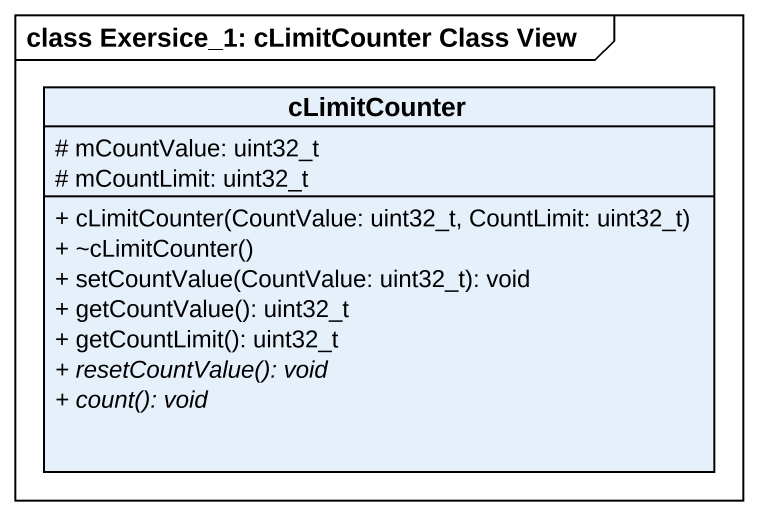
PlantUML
@startuml
mainframe class Exersice_1: cLimitCounter Class View
hide circle
hide empty members
skinparam classAttributeIconSize 0
class cLimitCounter {
  # mCountValue: uint32_t
  # mCountLimit: uint32_t
  + cLimitCounter(CountValue: uint32_t, CountLimit: uint32_t)
  + ~cLimitCounter()
  + setCountValue(CountValue: uint32_t): void
  + getCountValue(): uint32_t
  + getCountLimit(): uint32_t
  {abstract} + resetCountValue(): void
  {abstract} + count(): void
}
@enduml
